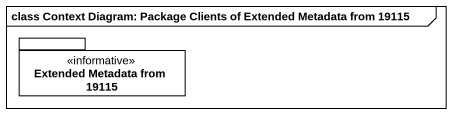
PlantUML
@startuml
mainframe class Context Diagram: Package Clients of Extended Metadata from 19115
package "Extended Metadata from 19115" as Extended_Metadata_from_19115 <<informative>> {
}
@enduml
